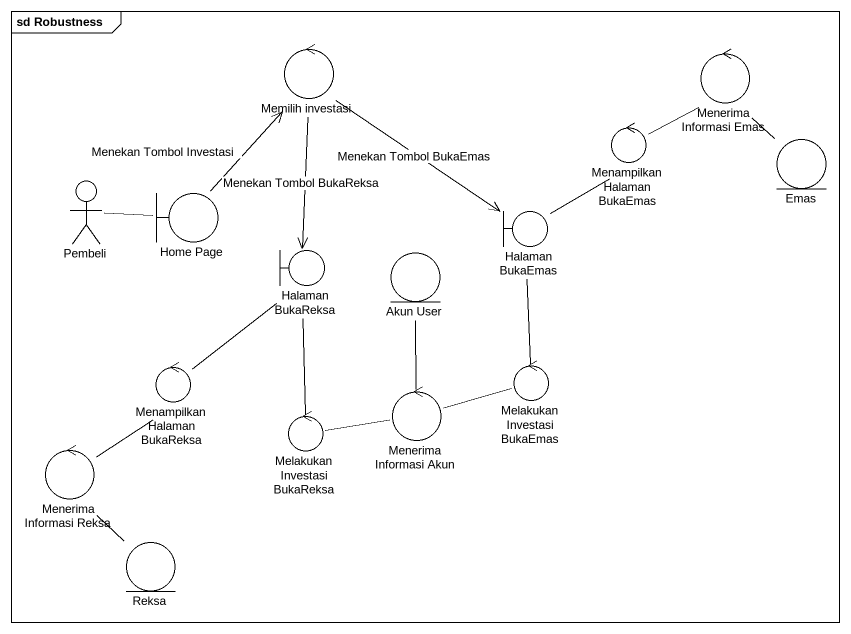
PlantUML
@startuml
mainframe sd Robustness
control "Memilih investasi" as Memilih_investasi
control "Menerima Informasi Emas" as Menerima_Informasi_Emas
control "Menampilkan Halaman BukaEmas" as Menampilkan_Halaman_BukaEmas
entity Emas
actor Pembeli
boundary "Home Page" as Home_Page
boundary "Halaman BukaEmas" as Halaman_BukaEmas
boundary "Halaman BukaReksa" as Halaman_BukaReksa
entity "Akun User" as Akun_User
control "Menampilkan Halaman BukaReksa" as Menampilkan_Halaman
control "Menerima Informasi Akun" as Menerima_Informasi_Akun
control "Melakukan Investasi BukaEmas" as Melakukan_Investasi_BukaEmas
control "Melakukan Investasi BukaReksa" as Melakukan_Investasi
control "Menerima Informasi Reksa" as Menerima_Informasi_Reksa
entity Reksa
Memilih_investasi --> Halaman_BukaEmas : Menekan Tombol BukaEmas
Memilih_investasi --> Halaman_BukaReksa : Menekan Tombol BukaReksa
Menerima_Informasi_Emas -- Menampilkan_Halaman_BukaEmas
Menampilkan_Halaman_BukaEmas -- Halaman_BukaEmas
Emas -up- Menerima_Informasi_Emas
Pembeli -right- Home_Page
Home_Page -up-> Memilih_investasi : Menekan Tombol Investasi
Halaman_BukaEmas -- Melakukan_Investasi_BukaEmas
Halaman_BukaReksa -- Melakukan_Investasi
Menampilkan_Halaman -up- Halaman_BukaReksa
Menerima_Informasi_Akun -up- Akun_User
Melakukan_Investasi_BukaEmas -left- Menerima_Informasi_Akun
Melakukan_Investasi -right- Menerima_Informasi_Akun
Menerima_Informasi_Reksa -up- Menampilkan_Halaman
Menerima_Informasi_Reksa -- Reksa
@enduml
